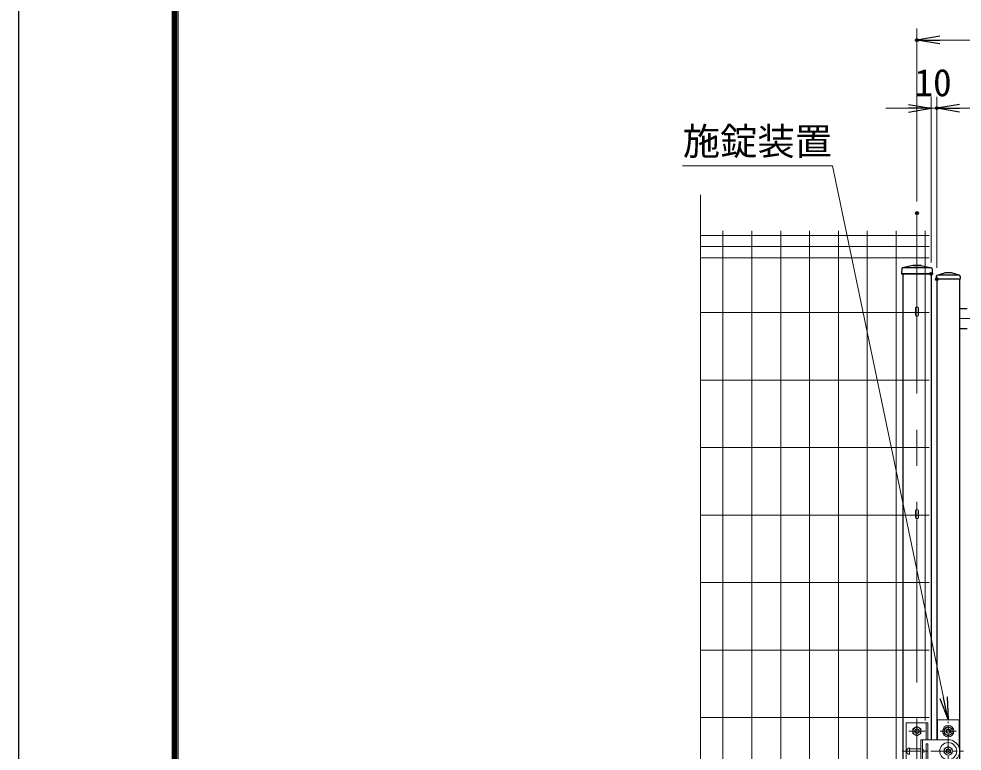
# Model space of a CAD drawing. Units: millimetres, scale not verified. Extents: x -4200 to 4200, y -2970 to 2970.
# Drawn here: x -4200 to -2541, y 478 to 1765 of the extents above; entities that cross this region are included whole.
import ezdxf
from ezdxf.enums import TextEntityAlignment as Align

# ---------------------------------------------------------------- set-up
doc = ezdxf.new("R2010")
doc.units = ezdxf.units.MM
doc.header["$LTSCALE"] = 10
doc.header["$PDMODE"] = 32
doc.header["$PDSIZE"] = 5
doc.linetypes.add('USER1', pattern=[50.8, 31.75, -6.35, 6.35, -6.35])
for name, color, linetype, lineweight in [('0-1_D-STR3', 3, 'Continuous', 13), ('0-2_D-BMK', 2, 'USER1', 13), ('0-3_D-STR1', 1, 'Continuous', 25), ('0-6_D-STR-TXT', 7, 'Continuous', 25), ('0-7_D-STR-DIM', 7, 'Continuous', 13), ('0-8_0', 7, 'Continuous', 25), ('0-9_Defpoints', 6, 'Continuous', 25), ('0-B_D-STR2', 7, 'Continuous', 13), ('0-D_D-TTL', 7, 'Continuous', 25)]:
    doc.layers.add(name, color=color, linetype=linetype, lineweight=lineweight)
doc.styles.add('ＭＳ ゴシック', font='')
doc.styles.get('ＭＳ ゴシック').set_extended_font_data('MS Gothic')

# ---------------------------------------------------------------- blocks, each defined once
blk = doc.blocks.new('_Open')
at = {"layer": '0-8_0'}
blk.add_line((-10, 1.667), (0, 0), dxfattribs=at)
blk.add_lwpolyline([(-10, -1.667), (0, 0), (-10, 0)], dxfattribs=at)
blk = doc.blocks.new('U6')
at = {"layer": '0-1_D-STR3'}
for p, q in [((-440, 10350), (-440, 11350)), ((-440, 11350), (-60, 11350)), ((-250, 11280.8), (-320, 11240.4)), ((-250, 11280.8), (-180, 11240.4)), ((-90, 11050), (-90, 11350)), ((-60, 11050), (-60, 11350)), ((490, 11400), (110, 11400)), ((110, 11400), (110, 11050)), ((300, 11280.8), (230, 11240.4)), ((300, 11280.8), (370, 11240.4)), ((490, 10912.4), (490, 11400)), ((-320, 11159.6), (-320, 11240.4)), ((-250, 11119.2), (-320, 11159.6)), ((-250, 11119.2), (-180, 11159.6)), ((-180, 11159.6), (-180, 11240.4)), ((230, 11159.6), (230, 11240.4)), ((300, 11119.2), (230, 11159.6)), ((300, 11119.2), (370, 11159.6)), ((370, 11159.6), (370, 11240.4)), ((-180, 11050), (300, 11050)), ((-180, 11050), (-180, 10650)), ((-150, 11050), (-150, 10650)), ((-90, 10980), (-60, 10980)), ((-90, 10980), (-90, 10350)), ((-60, 10980), (-60, 10350)), ((-380, 10790), (-380, 10910)), ((-180, 10890), (-380, 10890)), ((-130, 10875), (-150, 10875)), ((-130, 10825), (-130, 10875)), ((300, 10930.8), (230, 10890.4)), ((230, 10809.6), (230, 10890.4)), ((300, 10930.8), (370, 10890.4)), ((370, 10809.6), (370, 10890.4))]:
    blk.add_line(p, q, dxfattribs=at)
for centre, radius in [((300, 11200), 100), ((-250, 11200), 70), ((-250, 11200), 40), ((-250, 11200), 35), ((300, 11200), 70), ((300, 11200), 40), ((300, 11200), 35), ((300, 10850), 150), ((300, 10850), 70), ((300, 10850), 40), ((300, 10850), 35)]:
    blk.add_circle(centre, radius, dxfattribs=at)
for centre, radius, start, end in [((300, 10850), 200, 270, 89.99983), ((-369, 10850), 61, 100.38886, 259.61115)]:
    blk.add_arc(centre, radius, start, end, dxfattribs=at)
at = {"layer": '0-2_D-BMK'}
for p, q in [((500, 18457.5), (8940, 18457.5)), ((-250, 11320), (-250, 10380)), ((300, 8800), (300, 11370)), ((-391.2, 11200), (-108.8, 11200)), ((158.8, 11200), (441.2, 11200)), ((-512.1, 10850), (568.4, 10850))]:
    blk.add_line(p, q, dxfattribs=at)
at = {"layer": '0-3_D-STR1'}
for p, q in [((106.9, 19219), (240, 19260)), ((360, 19260), (240, 19260)), ((493.1, 19219), (360, 19260)), ((90, 19196), (90, 19150)), ((510, 19150), (90, 19150)), ((100, 19150), (100, 11050)), ((489.6, 19220), (114, 19220)), ((500, 19150), (500, 300)), ((510, 19196), (510, 19150)), ((500, 18632.5), (630, 18632.5)), ((500, 18282.5), (630, 18282.5))]:
    blk.add_line(p, q, dxfattribs=at)
for centre, start, end in [((114, 19196), 90, 180), ((486, 19196), 0, 72.84994)]:
    blk.add_arc(centre, 24, start, end, dxfattribs=at)

msp = doc.modelspace()

# ---------------------------------------------------------------- linework, layer by layer
at = {"layer": '0-1_D-STR3'}
for p, q in [((-2623.21, 1257.16), (-2623.21, 1244.99)), ((-2618.01, 1257.16), (-2618.01, 1244.99)), ((-2623.21, 901.26), (-2623.21, 889.09)), ((-2618.01, 901.26), (-2618.01, 889.09))]:
    msp.add_line(p, q, dxfattribs=at)
for centre in [(-2620.61, 1244.99), (-2620.61, 889.09)]:
    msp.add_arc(centre, 2.6, 180, 0, dxfattribs=at)
for centre in [(-2620.61, 1257.14), (-2620.61, 901.25)]:
    msp.add_ellipse(centre, major_axis=(-2.6, 0), ratio=0.649974, start_param=3.1415927, end_param=6.2831853, dxfattribs=at)
at = {"layer": '0-2_D-BMK'}
msp.add_line((-2620.61, 1424.07), (-2620.61, -937.01), dxfattribs=at)
at = {"layer": '0-3_D-STR1'}
for p, q in [((-2628.11, 1331.99), (-2645.9, 1327.9)), ((-2628.11, 1331.99), (-2645.9, 1327.9)), ((-2595.69, 1327.99), (-2645.52, 1327.99)), ((-2628.11, 1331.99), (-2613.11, 1331.99)), ((-2613.11, 1331.99), (-2628.11, 1331.99)), ((-2613.11, 1331.99), (-2595.31, 1327.9)), ((-2613.11, 1331.99), (-2595.31, 1327.9)), ((-2647.45, 1325.99), (-2647.61, 1316.99)), ((-2647.45, 1325.99), (-2647.61, 1316.99)), ((-2647.61, 1316.99), (-2593.61, 1316.99)), ((-2593.61, 1316.99), (-2647.61, 1316.99)), ((-2645.61, 1316.99), (-2645.61, -907.01)), ((-2595.61, 1316.99), (-2595.61, 497.99)), ((-2593.76, 1325.99), (-2593.61, 1316.99))]:
    msp.add_line(p, q, dxfattribs=at)
for centre, start, end in [((-2645.45, 1325.95), 102.93782, 179), ((-2645.45, 1325.95), 102.93782, 179), ((-2595.76, 1325.95), 1, 77.06218)]:
    msp.add_arc(centre, 2, start, end, dxfattribs=at)
at = {"layer": '0-6_D-STR-TXT', "lineweight": 13}
msp.add_lwpolyline([(-3032.66, 1507.34), (-2769.33, 1507.34), (-2573.79, 572.14)], dxfattribs=at)
at = {"layer": '0-7_D-STR-DIM'}
for p, q in [((-2620.61, 1444.07), (-2620.61, 1748.23)), ((-1630.61, 1728.23), (-2580.61, 1728.23)), ((-2595.61, 1336.99), (-2595.61, 1628.23)), ((-2585.61, 1327.99), (-2585.61, 1628.23)), ((-2585.61, 1327.99), (-2585.61, 1628.23)), ((-2635.61, 1608.23), (-2675.61, 1608.23)), ((-2595.61, 1608.23), (-2585.61, 1608.23)), ((-2545.61, 1608.23), (-1701.61, 1608.23)), ((-2545.61, 1608.23), (-2505.61, 1608.23))]:
    msp.add_line(p, q, dxfattribs=at)
at = {"layer": '0-9_Defpoints'}
for p in [(-2620.61, 1728.23), (-2585.61, 1608.23), (-2620.61, 1424.07), (-2595.61, 1316.99), (-2585.61, 1307.99)]:
    msp.add_point(p, dxfattribs=at)
at = {"layer": '0-B_D-STR2'}
for p, q in [((-3001.29, 414.14), (-3001.29, 1455.99)), ((-2599.41, 1384.56), (-3001.29, 1384.56)), ((-2961.8, 1392.99), (-2961.8, -577.01)), ((-2911.03, 1392.99), (-2911.03, -577.01)), ((-2860.26, 1392.99), (-2860.26, -577.01)), ((-2809.49, 1392.99), (-2809.49, -577.01)), ((-2758.72, 1392.99), (-2758.72, -577.01)), ((-2707.95, 1392.99), (-2707.95, -577.01)), ((-2657.18, 1392.99), (-2657.18, -577.01)), ((-2606.41, 1392.99), (-2606.41, 531.69)), ((-2599.41, 1364.99), (-3001.29, 1364.99)), ((-2599.41, 1345.42), (-3001.29, 1345.42)), ((-2599.41, 1248.99), (-3001.29, 1248.99)), ((-2599.41, 1130.35), (-3001.29, 1130.35)), ((-2599.41, 1011.7), (-3001.29, 1011.7)), ((-2599.41, 893.06), (-3001.29, 893.06)), ((-2599.41, 774.42), (-3001.29, 774.42)), ((-2599.41, 655.77), (-3001.29, 655.77)), ((-2599.41, 537.13), (-3001.29, 537.13))]:
    msp.add_line(p, q, dxfattribs=at)
at = {"layer": '0-D_D-TTL', "color": 2}
msp.add_lwpolyline([(-4200, 2970), (4200, 2970), (4200, -2970), (-4200, -2970)], close=True, dxfattribs=at)
at = {"layer": '0-D_D-TTL'}
for points in [[(-3930, 2750), (3930, 2750), (3930, -2750), (-3930, -2750)], [(-3927.5, 2747.5), (3927.5, 2747.5), (3927.5, -2747.5), (-3927.5, -2747.5)], [(-3925, 2745), (3925, 2745), (3925, -2745), (-3925, -2745)], [(-3922.5, 2742.5), (3922.5, 2742.5), (3922.5, -2742.5), (-3922.5, -2742.5)], [(-3920, 2740), (3920, 2740), (3920, -2740), (-3920, -2740)]]:
    msp.add_lwpolyline(points, close=True, dxfattribs=at)

# ---------------------------------------------------------------- block references
at = {"layer": '0-6_D-STR-TXT', "xscale": 4, "yscale": 4, "rotation": 281.80981}
msp.add_blockref('_Open', (-2565.6, 532.99), dxfattribs=at)
at = {"layer": '0-7_D-STR-DIM', "xscale": 4, "yscale": 4, "rotation": 180}
for p in [(-2620.61, 1728.23), (-2585.61, 1608.23), (-2585.61, 1608.23)]:
    msp.add_blockref('_Open', p, dxfattribs=at)
at = {"layer": '0-7_D-STR-DIM'}
for name, p, xscale, yscale in [('_Open', (-2595.61, 1608.23), 4, 4), ('U6', (-2595.61, -607.01), 0.1, 0.1)]:
    msp.add_blockref(name, p, dxfattribs=dict(at, xscale=xscale, yscale=yscale))

# ---------------------------------------------------------------- texts
at = {"layer": '0-6_D-STR-TXT', "style": 'ＭＳ ゴシック'}
msp.add_text('施錠装置', height=48.09, dxfattribs=at).set_placement((-3032.38, 1511.72), align=Align.BOTTOM_LEFT)
at = {"layer": '0-7_D-STR-DIM', "style": 'ＭＳ ゴシック'}
msp.add_text('10', height=48.09, dxfattribs=at).set_placement((-2625.01, 1614.98), align=Align.BOTTOM_LEFT)

doc.saveas('drawing.dxf')
